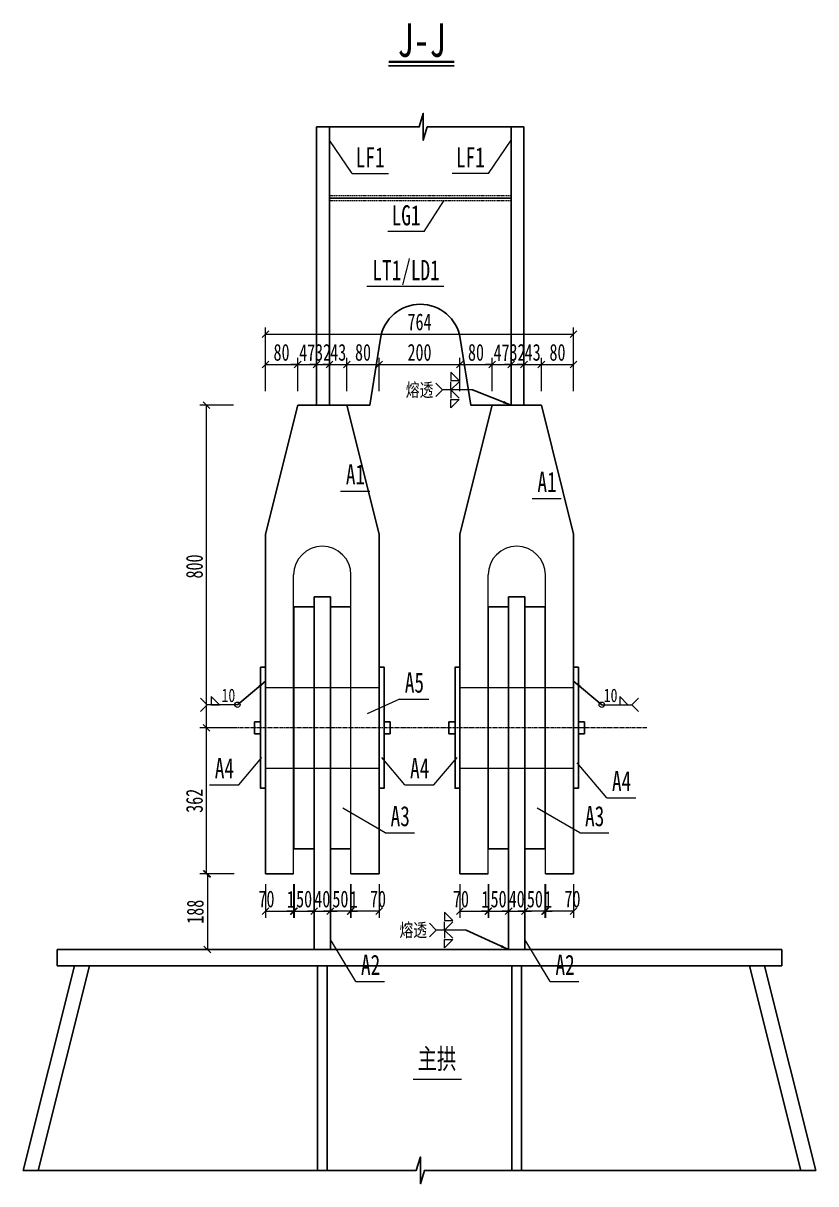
# Model space of a CAD drawing. Header units: millimetres. Extents: x -60009 to 63758, y -2164 to 95433.
# Drawn here: x 34499 to 36464, y 54471 to 57348 of the extents above; entities that cross this region are included whole.
import ezdxf
from ezdxf.enums import TextEntityAlignment as Align

# ---------------------------------------------------------------- set-up
doc = ezdxf.new("R2010")
doc.units = ezdxf.units.MM
doc.linetypes.add('CENTER2', pattern=[28.575, 19.05, -3.175, 3.175, -3.175])
doc.linetypes.add('DASHED', pattern=[0.75, 0.5, -0.25])
doc.layers.get('Defpoints').update_dxf_attribs({"color": 8})
for name, color, linetype, lineweight in [('Dim', 4, 'Continuous', 15), ('中心线', 2, 'CENTER2', 15), ('文字', 7, 'Continuous', 15), ('标注线及字体', 2, 'Continuous', 15), ('细实线', 4, 'Continuous', 15), ('虚线', 7, 'DASHED', 15), ('钢板粗线', 1, 'Continuous', 25)]:
    doc.layers.add(name, color=color, linetype=linetype, lineweight=lineweight)
doc.layers.add('Text', color=4, linetype='Continuous')
doc.styles.add('111', font='仿宋_GB2312.TTF', dxfattribs={"width": 0.7})
doc.styles.add('BM_Dim', font='仿宋_GB2312.TTF', dxfattribs={"width": 0.85})
doc.styles.add('SMEDI', font='仿宋_GB2312.TTF', dxfattribs={"width": 0.75})
doc.styles.get("Standard").update_dxf_attribs({"font": '仿宋_GB2312.TTF'})
doc.dimstyles.new('200', dxfattribs={"dimscale": 0, "dimtxt": 2.5, "dimasz": 1, "dimexe": 1, "dimexo": 1, "dimgap": 0.6, "dimtad": 1, "dimdec": 0, "dimdsep": 46, "dimtxsty": '111', "dimblk": 'OBLIQUE', "dimcen": 0, "dimclrd": 4, "dimclre": 4, "dimclrt": 4, "dimadec": 1, "dimazin": 2, "dimtfac": 1, "dimtdec": 0, "dimtix": 1, "dimtmove": 2, "dimatfit": 3, "dimfxl": 4, "dimfxlon": 1, "dimtolj": 1, "dimlwd": -1, "dimlwe": -1, "dimarcsym": 0})
doc.dimstyles.new('MSteel_1.0_1.0', dxfattribs={"dimtxt": 3, "dimasz": 1.2, "dimexe": 1, "dimexo": 1, "dimgap": 1, "dimtad": 3, "dimtoh": 1, "dimdec": 0, "dimzin": 0, "dimdsep": 46, "dimtxsty": 'Standard', "dimblk": 'ARCHTICK', "dimcen": 0.09, "dimclrd": 3, "dimclre": 3, "dimadec": 0, "dimazin": 0, "dimtfac": 1, "dimtdec": 4, "dimtofl": 0, "dimtmove": 0, "dimatfit": 3, "dimfxl": 1, "dimtolj": 1, "dimtzin": 0, "dimarcsym": 0})

# ---------------------------------------------------------------- blocks, each defined once
blk = doc.blocks.new('_Oblique')
at = {"color": 0, "linetype": 'ByBlock', "lineweight": -2}
blk.add_line((-0.5, -0.5), (0.5, 0.5), dxfattribs=at)
blk = doc.blocks.new('*D347')
at = {"layer": 'Defpoints', "color": 0, "transparency": 16777216}
for p in [(35099.6, 55239.5), (34955.7, 55051.5), (35400.1, 55051.5)]:
    blk.add_point(p, dxfattribs=at)
at = {"layer": '细实线', "color": 4, "transparency": 16777216}
for p, q in [((35022.3, 55239.5), (34939, 55239.5)), ((34955.7, 55239.5), (34955.7, 55051.5)), ((35022.3, 55051.5), (34939, 55051.5))]:
    blk.add_line(p, q, dxfattribs=at)
at = {"layer": '细实线', "color": 4, "transparency": 16777216, "xscale": 16.66666666666666, "yscale": 16.66666666666666, "zscale": 16.66666666666666}
for p, rotation in [((34955.7, 55239.5), 90), ((34955.7, 55051.5), 270)]:
    blk.add_blockref('_Oblique', p, dxfattribs=dict(at, rotation=rotation))
at = {"layer": '细实线', "color": 4, "transparency": 16777216, "insert": (34925.8, 55145.5), "char_height": 41.67, "attachment_point": 5, "rotation": 90, "style": '111'}
blk.add_mtext('\\A1;188', dxfattribs=at)
blk = doc.blocks.new('*D348')
at = {"layer": 'Defpoints', "color": 0, "transparency": 16777216}
for p in [(34953.6, 55601.5), (35099.6, 55601.5), (35099.6, 55239.5)]:
    blk.add_point(p, dxfattribs=at)
at = {"layer": '细实线', "color": 4, "transparency": 16777216}
for p, q in [((35020.3, 55601.5), (34936.9, 55601.5)), ((34953.6, 55239.5), (34953.6, 55601.5)), ((35020.3, 55239.5), (34936.9, 55239.5))]:
    blk.add_line(p, q, dxfattribs=at)
at = {"layer": '细实线', "color": 4, "transparency": 16777216, "xscale": 16.66666666666666, "yscale": 16.66666666666666, "zscale": 16.66666666666666}
for p, rotation in [((34953.6, 55601.5), 90), ((34953.6, 55239.5), 270)]:
    blk.add_blockref('_Oblique', p, dxfattribs=dict(at, rotation=rotation))
at = {"layer": '细实线', "color": 4, "transparency": 16777216, "insert": (34923.8, 55420.5), "char_height": 41.67, "attachment_point": 5, "rotation": 90, "style": '111'}
blk.add_mtext('\\A1;362', dxfattribs=at)
blk = doc.blocks.new('*D349')
at = {"layer": 'Defpoints', "color": 0, "transparency": 16777216}
for p in [(34953.6, 56401.5), (35099.6, 56401.5), (35099.6, 55601.5)]:
    blk.add_point(p, dxfattribs=at)
at = {"layer": '细实线', "color": 4, "transparency": 16777216}
for p, q in [((35020.3, 56401.5), (34936.9, 56401.5)), ((34953.6, 55601.5), (34953.6, 56401.5)), ((35020.3, 55601.5), (34936.9, 55601.5))]:
    blk.add_line(p, q, dxfattribs=at)
at = {"layer": '细实线', "color": 4, "transparency": 16777216, "xscale": 16.66666666666666, "yscale": 16.66666666666666, "zscale": 16.66666666666666}
for p, rotation in [((34953.6, 56401.5), 90), ((34953.6, 55601.5), 270)]:
    blk.add_blockref('_Oblique', p, dxfattribs=dict(at, rotation=rotation))
at = {"layer": '细实线', "color": 4, "transparency": 16777216, "insert": (34923.8, 56001.5), "char_height": 41.67, "attachment_point": 5, "rotation": 90, "style": '111'}
blk.add_mtext('\\A1;800', dxfattribs=at)
blk = doc.blocks.new('*D350')
at = {"layer": 'Defpoints', "color": 0, "transparency": 16777216}
for p in [(35099.6, 55239.5), (35169.6, 55239.5), (35169.6, 55147)]:
    blk.add_point(p, dxfattribs=at)
at = {"layer": '细实线', "color": 4, "transparency": 16777216}
for p, q in [((35099.6, 55213.7), (35099.6, 55130.3)), ((35169.6, 55213.7), (35169.6, 55130.3)), ((35099.6, 55147), (35169.6, 55147))]:
    blk.add_line(p, q, dxfattribs=at)
at = {"layer": '细实线', "color": 4, "transparency": 16777216, "xscale": 16.66666666666666, "yscale": 16.66666666666666, "zscale": 16.66666666666666, "rotation": 180}
blk.add_blockref('_Oblique', (35099.6, 55147), dxfattribs=at)
at = {"layer": '细实线', "color": 4, "transparency": 16777216, "xscale": 16.66666666666666, "yscale": 16.66666666666666, "zscale": 16.66666666666666}
blk.add_blockref('_Oblique', (35169.6, 55147), dxfattribs=at)
at = {"layer": '细实线', "color": 4, "transparency": 16777216, "insert": (35102.3, 55176.8), "char_height": 41.67, "attachment_point": 5, "style": '111'}
blk.add_mtext('\\A1;70', dxfattribs=at)
blk = doc.blocks.new('*D351')
at = {"layer": 'Defpoints', "color": 0, "transparency": 16777216}
for p in [(35169.6, 55239.5), (35170.6, 55239.5), (35170.6, 55147)]:
    blk.add_point(p, dxfattribs=at)
at = {"layer": '细实线', "color": 4, "transparency": 16777216}
for p, q in [((35169.6, 55213.7), (35169.6, 55130.3)), ((35170.6, 55213.7), (35170.6, 55130.3)), ((35169.6, 55147), (35152.9, 55147)), ((35169.6, 55147), (35170.6, 55147)), ((35170.6, 55147), (35187.3, 55147))]:
    blk.add_line(p, q, dxfattribs=at)
at = {"layer": '细实线', "color": 4, "transparency": 16777216, "xscale": 16.66666666666666, "yscale": 16.66666666666666, "zscale": 16.66666666666666}
blk.add_blockref('_Oblique', (35169.6, 55147), dxfattribs=at)
at = {"layer": '细实线', "color": 4, "transparency": 16777216, "xscale": 16.66666666666666, "yscale": 16.66666666666666, "zscale": 16.66666666666666, "rotation": 180}
blk.add_blockref('_Oblique', (35170.6, 55147), dxfattribs=at)
at = {"layer": '细实线', "color": 4, "transparency": 16777216, "insert": (35162.8, 55176.4), "char_height": 41.67, "attachment_point": 5, "style": '111'}
blk.add_mtext('\\A1;1', dxfattribs=at)
blk = doc.blocks.new('*D352')
at = {"layer": 'Defpoints', "color": 0, "transparency": 16777216}
for p in [(35220.6, 55301.5), (35170.6, 55239.5), (35220.6, 55147)]:
    blk.add_point(p, dxfattribs=at)
at = {"layer": '细实线', "color": 4, "transparency": 16777216}
for p, q in [((35170.6, 55213.7), (35170.6, 55130.3)), ((35220.6, 55213.7), (35220.6, 55130.3)), ((35170.6, 55147), (35153.9, 55147)), ((35170.6, 55147), (35220.6, 55147)), ((35220.6, 55147), (35237.3, 55147))]:
    blk.add_line(p, q, dxfattribs=at)
at = {"layer": '细实线', "color": 4, "transparency": 16777216, "xscale": 16.66666666666666, "yscale": 16.66666666666666, "zscale": 16.66666666666666}
blk.add_blockref('_Oblique', (35170.6, 55147), dxfattribs=at)
at = {"layer": '细实线', "color": 4, "transparency": 16777216, "xscale": 16.66666666666666, "yscale": 16.66666666666666, "zscale": 16.66666666666666, "rotation": 180}
blk.add_blockref('_Oblique', (35220.6, 55147), dxfattribs=at)
at = {"layer": '细实线', "color": 4, "transparency": 16777216, "insert": (35195.6, 55176.8), "char_height": 41.67, "attachment_point": 5, "style": '111'}
blk.add_mtext('\\A1;50', dxfattribs=at)
blk = doc.blocks.new('*D353')
at = {"layer": 'Defpoints', "color": 0, "transparency": 16777216}
for p in [(35260.6, 55301.5), (35220.6, 55239.5), (35260.6, 55147)]:
    blk.add_point(p, dxfattribs=at)
at = {"layer": '细实线', "color": 4, "transparency": 16777216}
for p, q in [((35220.6, 55213.7), (35220.6, 55130.3)), ((35260.6, 55213.7), (35260.6, 55130.3)), ((35220.6, 55147), (35203.9, 55147)), ((35220.6, 55147), (35260.6, 55147)), ((35260.6, 55147), (35277.3, 55147))]:
    blk.add_line(p, q, dxfattribs=at)
at = {"layer": '细实线', "color": 4, "transparency": 16777216, "xscale": 16.66666666666666, "yscale": 16.66666666666666, "zscale": 16.66666666666666}
blk.add_blockref('_Oblique', (35220.6, 55147), dxfattribs=at)
at = {"layer": '细实线', "color": 4, "transparency": 16777216, "xscale": 16.66666666666666, "yscale": 16.66666666666666, "zscale": 16.66666666666666, "rotation": 180}
blk.add_blockref('_Oblique', (35260.6, 55147), dxfattribs=at)
at = {"layer": '细实线', "color": 4, "transparency": 16777216, "insert": (35240.6, 55176.8), "char_height": 41.67, "attachment_point": 5, "style": '111'}
blk.add_mtext('\\A1;40', dxfattribs=at)
blk = doc.blocks.new('*D354')
at = {"layer": 'Defpoints', "color": 0, "transparency": 16777216}
for p in [(35311.6, 55239.5), (35381.6, 55239.5), (35311.6, 55147)]:
    blk.add_point(p, dxfattribs=at)
at = {"layer": '细实线', "color": 4, "transparency": 16777216}
for p, q in [((35311.6, 55213.7), (35311.6, 55130.3)), ((35381.6, 55213.7), (35381.6, 55130.3)), ((35381.6, 55147), (35311.6, 55147))]:
    blk.add_line(p, q, dxfattribs=at)
at = {"layer": '细实线', "color": 4, "transparency": 16777216, "xscale": 16.66666666666666, "yscale": 16.66666666666666, "zscale": 16.66666666666666, "rotation": 180}
blk.add_blockref('_Oblique', (35311.6, 55147), dxfattribs=at)
at = {"layer": '细实线', "color": 4, "transparency": 16777216, "xscale": 16.66666666666666, "yscale": 16.66666666666666, "zscale": 16.66666666666666}
blk.add_blockref('_Oblique', (35381.6, 55147), dxfattribs=at)
at = {"layer": '细实线', "color": 4, "transparency": 16777216, "insert": (35378.8, 55176.8), "char_height": 41.67, "attachment_point": 5, "style": '111'}
blk.add_mtext('\\A1;70', dxfattribs=at)
blk = doc.blocks.new('*D355')
at = {"layer": 'Defpoints', "color": 0, "transparency": 16777216}
for p in [(35310.6, 55239.5), (35311.6, 55239.5), (35310.6, 55147)]:
    blk.add_point(p, dxfattribs=at)
at = {"layer": '细实线', "color": 4, "transparency": 16777216}
for p, q in [((35310.6, 55213.7), (35310.6, 55130.3)), ((35311.6, 55213.7), (35311.6, 55130.3)), ((35310.6, 55147), (35293.9, 55147)), ((35311.6, 55147), (35310.6, 55147)), ((35311.6, 55147), (35328.3, 55147))]:
    blk.add_line(p, q, dxfattribs=at)
at = {"layer": '细实线', "color": 4, "transparency": 16777216, "xscale": 16.66666666666666, "yscale": 16.66666666666666, "zscale": 16.66666666666666}
blk.add_blockref('_Oblique', (35310.6, 55147), dxfattribs=at)
at = {"layer": '细实线', "color": 4, "transparency": 16777216, "xscale": 16.66666666666666, "yscale": 16.66666666666666, "zscale": 16.66666666666666, "rotation": 180}
blk.add_blockref('_Oblique', (35311.6, 55147), dxfattribs=at)
at = {"layer": '细实线', "color": 4, "transparency": 16777216, "insert": (35318.4, 55176.4), "char_height": 41.67, "attachment_point": 5, "style": '111'}
blk.add_mtext('\\A1;1', dxfattribs=at)
blk = doc.blocks.new('*D356')
at = {"layer": 'Defpoints', "color": 0, "transparency": 16777216}
for p in [(35260.6, 55239.5), (35310.6, 55239.5), (35260.6, 55147)]:
    blk.add_point(p, dxfattribs=at)
at = {"layer": '细实线', "color": 4, "transparency": 16777216}
for p, q in [((35260.6, 55213.7), (35260.6, 55130.3)), ((35310.6, 55213.7), (35310.6, 55130.3)), ((35260.6, 55147), (35243.9, 55147)), ((35310.6, 55147), (35260.6, 55147)), ((35310.6, 55147), (35327.3, 55147))]:
    blk.add_line(p, q, dxfattribs=at)
at = {"layer": '细实线', "color": 4, "transparency": 16777216, "xscale": 16.66666666666666, "yscale": 16.66666666666666, "zscale": 16.66666666666666}
blk.add_blockref('_Oblique', (35260.6, 55147), dxfattribs=at)
at = {"layer": '细实线', "color": 4, "transparency": 16777216, "xscale": 16.66666666666666, "yscale": 16.66666666666666, "zscale": 16.66666666666666, "rotation": 180}
blk.add_blockref('_Oblique', (35310.6, 55147), dxfattribs=at)
at = {"layer": '细实线', "color": 4, "transparency": 16777216, "insert": (35285.6, 55176.8), "char_height": 41.67, "attachment_point": 5, "style": '111'}
blk.add_mtext('\\A1;50', dxfattribs=at)
blk = doc.blocks.new('*D357')
at = {"layer": 'Defpoints', "color": 0, "transparency": 16777216}
for p in [(35581.6, 55239.5), (35651.6, 55239.5), (35651.6, 55147)]:
    blk.add_point(p, dxfattribs=at)
at = {"layer": '细实线', "color": 4, "transparency": 16777216}
for p, q in [((35581.6, 55213.7), (35581.6, 55130.3)), ((35651.6, 55213.7), (35651.6, 55130.3)), ((35581.6, 55147), (35651.6, 55147))]:
    blk.add_line(p, q, dxfattribs=at)
at = {"layer": '细实线', "color": 4, "transparency": 16777216, "xscale": 16.66666666666666, "yscale": 16.66666666666666, "zscale": 16.66666666666666, "rotation": 180}
blk.add_blockref('_Oblique', (35581.6, 55147), dxfattribs=at)
at = {"layer": '细实线', "color": 4, "transparency": 16777216, "xscale": 16.66666666666666, "yscale": 16.66666666666666, "zscale": 16.66666666666666}
blk.add_blockref('_Oblique', (35651.6, 55147), dxfattribs=at)
at = {"layer": '细实线', "color": 4, "transparency": 16777216, "insert": (35584.3, 55176.8), "char_height": 41.67, "attachment_point": 5, "style": '111'}
blk.add_mtext('\\A1;70', dxfattribs=at)
blk = doc.blocks.new('*D358')
at = {"layer": 'Defpoints', "color": 0, "transparency": 16777216}
for p in [(35651.6, 55239.5), (35652.6, 55239.5), (35652.6, 55147)]:
    blk.add_point(p, dxfattribs=at)
at = {"layer": '细实线', "color": 4, "transparency": 16777216}
for p, q in [((35651.6, 55213.7), (35651.6, 55130.3)), ((35652.6, 55213.7), (35652.6, 55130.3)), ((35651.6, 55147), (35634.9, 55147)), ((35651.6, 55147), (35652.6, 55147)), ((35652.6, 55147), (35669.3, 55147))]:
    blk.add_line(p, q, dxfattribs=at)
at = {"layer": '细实线', "color": 4, "transparency": 16777216, "xscale": 16.66666666666666, "yscale": 16.66666666666666, "zscale": 16.66666666666666}
blk.add_blockref('_Oblique', (35651.6, 55147), dxfattribs=at)
at = {"layer": '细实线', "color": 4, "transparency": 16777216, "xscale": 16.66666666666666, "yscale": 16.66666666666666, "zscale": 16.66666666666666, "rotation": 180}
blk.add_blockref('_Oblique', (35652.6, 55147), dxfattribs=at)
at = {"layer": '细实线', "color": 4, "transparency": 16777216, "insert": (35644.8, 55176.4), "char_height": 41.67, "attachment_point": 5, "style": '111'}
blk.add_mtext('\\A1;1', dxfattribs=at)
blk = doc.blocks.new('*D359')
at = {"layer": 'Defpoints', "color": 0, "transparency": 16777216}
for p in [(35652.6, 55239.5), (35702.6, 55239.5), (35702.6, 55147)]:
    blk.add_point(p, dxfattribs=at)
at = {"layer": '细实线', "color": 4, "transparency": 16777216}
for p, q in [((35652.6, 55213.7), (35652.6, 55130.3)), ((35702.6, 55213.7), (35702.6, 55130.3)), ((35652.6, 55147), (35635.9, 55147)), ((35652.6, 55147), (35702.6, 55147)), ((35702.6, 55147), (35719.3, 55147))]:
    blk.add_line(p, q, dxfattribs=at)
at = {"layer": '细实线', "color": 4, "transparency": 16777216, "xscale": 16.66666666666666, "yscale": 16.66666666666666, "zscale": 16.66666666666666}
blk.add_blockref('_Oblique', (35652.6, 55147), dxfattribs=at)
at = {"layer": '细实线', "color": 4, "transparency": 16777216, "xscale": 16.66666666666666, "yscale": 16.66666666666666, "zscale": 16.66666666666666, "rotation": 180}
blk.add_blockref('_Oblique', (35702.6, 55147), dxfattribs=at)
at = {"layer": '细实线', "color": 4, "transparency": 16777216, "insert": (35677.6, 55176.8), "char_height": 41.67, "attachment_point": 5, "style": '111'}
blk.add_mtext('\\A1;50', dxfattribs=at)
blk = doc.blocks.new('*D360')
at = {"layer": 'Defpoints', "color": 0, "transparency": 16777216}
for p in [(35702.6, 55239.5), (35742.6, 55239.5), (35742.6, 55147)]:
    blk.add_point(p, dxfattribs=at)
at = {"layer": '细实线', "color": 4, "transparency": 16777216}
for p, q in [((35702.6, 55213.7), (35702.6, 55130.3)), ((35742.6, 55213.7), (35742.6, 55130.3)), ((35702.6, 55147), (35685.9, 55147)), ((35702.6, 55147), (35742.6, 55147)), ((35742.6, 55147), (35759.3, 55147))]:
    blk.add_line(p, q, dxfattribs=at)
at = {"layer": '细实线', "color": 4, "transparency": 16777216, "xscale": 16.66666666666666, "yscale": 16.66666666666666, "zscale": 16.66666666666666}
blk.add_blockref('_Oblique', (35702.6, 55147), dxfattribs=at)
at = {"layer": '细实线', "color": 4, "transparency": 16777216, "xscale": 16.66666666666666, "yscale": 16.66666666666666, "zscale": 16.66666666666666, "rotation": 180}
blk.add_blockref('_Oblique', (35742.6, 55147), dxfattribs=at)
at = {"layer": '细实线', "color": 4, "transparency": 16777216, "insert": (35722.6, 55176.8), "char_height": 41.67, "attachment_point": 5, "style": '111'}
blk.add_mtext('\\A1;40', dxfattribs=at)
blk = doc.blocks.new('*D361')
at = {"layer": 'Defpoints', "color": 0, "transparency": 16777216}
for p in [(35793.6, 55239.5), (35863.6, 55239.5), (35793.6, 55147)]:
    blk.add_point(p, dxfattribs=at)
at = {"layer": '细实线', "color": 4, "transparency": 16777216}
for p, q in [((35793.6, 55213.7), (35793.6, 55130.3)), ((35863.6, 55213.7), (35863.6, 55130.3)), ((35863.6, 55147), (35793.6, 55147))]:
    blk.add_line(p, q, dxfattribs=at)
at = {"layer": '细实线', "color": 4, "transparency": 16777216, "xscale": 16.66666666666666, "yscale": 16.66666666666666, "zscale": 16.66666666666666, "rotation": 180}
blk.add_blockref('_Oblique', (35793.6, 55147), dxfattribs=at)
at = {"layer": '细实线', "color": 4, "transparency": 16777216, "xscale": 16.66666666666666, "yscale": 16.66666666666666, "zscale": 16.66666666666666}
blk.add_blockref('_Oblique', (35863.6, 55147), dxfattribs=at)
at = {"layer": '细实线', "color": 4, "transparency": 16777216, "insert": (35860.8, 55176.8), "char_height": 41.67, "attachment_point": 5, "style": '111'}
blk.add_mtext('\\A1;70', dxfattribs=at)
blk = doc.blocks.new('*D362')
at = {"layer": 'Defpoints', "color": 0, "transparency": 16777216}
for p in [(35792.6, 55239.5), (35793.6, 55239.5), (35792.6, 55147)]:
    blk.add_point(p, dxfattribs=at)
at = {"layer": '细实线', "color": 4, "transparency": 16777216}
for p, q in [((35792.6, 55213.7), (35792.6, 55130.3)), ((35793.6, 55213.7), (35793.6, 55130.3)), ((35792.6, 55147), (35775.9, 55147)), ((35793.6, 55147), (35792.6, 55147)), ((35793.6, 55147), (35810.3, 55147))]:
    blk.add_line(p, q, dxfattribs=at)
at = {"layer": '细实线', "color": 4, "transparency": 16777216, "xscale": 16.66666666666666, "yscale": 16.66666666666666, "zscale": 16.66666666666666}
blk.add_blockref('_Oblique', (35792.6, 55147), dxfattribs=at)
at = {"layer": '细实线', "color": 4, "transparency": 16777216, "xscale": 16.66666666666666, "yscale": 16.66666666666666, "zscale": 16.66666666666666, "rotation": 180}
blk.add_blockref('_Oblique', (35793.6, 55147), dxfattribs=at)
at = {"layer": '细实线', "color": 4, "transparency": 16777216, "insert": (35800.4, 55176.4), "char_height": 41.67, "attachment_point": 5, "style": '111'}
blk.add_mtext('\\A1;1', dxfattribs=at)
blk = doc.blocks.new('*D363')
at = {"layer": 'Defpoints', "color": 0, "transparency": 16777216}
for p in [(35742.6, 55239.5), (35792.6, 55239.5), (35742.6, 55147)]:
    blk.add_point(p, dxfattribs=at)
at = {"layer": '细实线', "color": 4, "transparency": 16777216}
for p, q in [((35742.6, 55213.7), (35742.6, 55130.3)), ((35792.6, 55213.7), (35792.6, 55130.3)), ((35742.6, 55147), (35725.9, 55147)), ((35792.6, 55147), (35742.6, 55147)), ((35792.6, 55147), (35809.3, 55147))]:
    blk.add_line(p, q, dxfattribs=at)
at = {"layer": '细实线', "color": 4, "transparency": 16777216, "xscale": 16.66666666666666, "yscale": 16.66666666666666, "zscale": 16.66666666666666}
blk.add_blockref('_Oblique', (35742.6, 55147), dxfattribs=at)
at = {"layer": '细实线', "color": 4, "transparency": 16777216, "xscale": 16.66666666666666, "yscale": 16.66666666666666, "zscale": 16.66666666666666, "rotation": 180}
blk.add_blockref('_Oblique', (35792.6, 55147), dxfattribs=at)
at = {"layer": '细实线', "color": 4, "transparency": 16777216, "insert": (35767.6, 55176.8), "char_height": 41.67, "attachment_point": 5, "style": '111'}
blk.add_mtext('\\A1;50', dxfattribs=at)
blk = doc.blocks.new('*D364')
at = {"layer": 'Defpoints', "color": 0, "transparency": 16777216}
for p in [(35226.6, 56502.4), (35179.6, 56401.5), (35226.6, 56401.5)]:
    blk.add_point(p, dxfattribs=at)
at = {"layer": '细实线', "color": 4, "transparency": 16777216}
for p, q in [((35179.6, 56435.8), (35179.6, 56519.1)), ((35226.6, 56435.8), (35226.6, 56519.1)), ((35179.6, 56502.4), (35162.9, 56502.4)), ((35179.6, 56502.4), (35226.6, 56502.4)), ((35226.6, 56502.4), (35243.3, 56502.4))]:
    blk.add_line(p, q, dxfattribs=at)
at = {"layer": '细实线', "color": 4, "transparency": 16777216, "xscale": 16.66666666666666, "yscale": 16.66666666666666, "zscale": 16.66666666666666}
blk.add_blockref('_Oblique', (35179.6, 56502.4), dxfattribs=at)
at = {"layer": '细实线', "color": 4, "transparency": 16777216, "xscale": 16.66666666666666, "yscale": 16.66666666666666, "zscale": 16.66666666666666, "rotation": 180}
blk.add_blockref('_Oblique', (35226.6, 56502.4), dxfattribs=at)
at = {"layer": '细实线', "color": 4, "transparency": 16777216, "insert": (35203.1, 56531.8), "char_height": 41.67, "attachment_point": 5, "style": '111'}
blk.add_mtext('\\A1;47', dxfattribs=at)
blk = doc.blocks.new('*D365')
at = {"layer": 'Defpoints', "color": 0, "transparency": 16777216}
for p in [(35258.6, 56502.4), (35226.6, 56401.5), (35258.6, 56401.5)]:
    blk.add_point(p, dxfattribs=at)
at = {"layer": '细实线', "color": 4, "transparency": 16777216}
for p, q in [((35226.6, 56435.8), (35226.6, 56519.1)), ((35258.6, 56435.8), (35258.6, 56519.1)), ((35226.6, 56502.4), (35209.9, 56502.4)), ((35226.6, 56502.4), (35258.6, 56502.4)), ((35258.6, 56502.4), (35275.3, 56502.4))]:
    blk.add_line(p, q, dxfattribs=at)
at = {"layer": '细实线', "color": 4, "transparency": 16777216, "xscale": 16.66666666666666, "yscale": 16.66666666666666, "zscale": 16.66666666666666}
blk.add_blockref('_Oblique', (35226.6, 56502.4), dxfattribs=at)
at = {"layer": '细实线', "color": 4, "transparency": 16777216, "xscale": 16.66666666666666, "yscale": 16.66666666666666, "zscale": 16.66666666666666, "rotation": 180}
blk.add_blockref('_Oblique', (35258.6, 56502.4), dxfattribs=at)
at = {"layer": '细实线', "color": 4, "transparency": 16777216, "insert": (35242.6, 56532.2), "char_height": 41.67, "attachment_point": 5, "style": '111'}
blk.add_mtext('\\A1;32', dxfattribs=at)
blk = doc.blocks.new('*D366')
at = {"layer": 'Defpoints', "color": 0, "transparency": 16777216}
for p in [(35301.6, 56502.4), (35258.6, 56401.5), (35301.6, 56401.5)]:
    blk.add_point(p, dxfattribs=at)
at = {"layer": '细实线', "color": 4, "transparency": 16777216}
for p, q in [((35258.6, 56435.8), (35258.6, 56519.1)), ((35301.6, 56435.8), (35301.6, 56519.1)), ((35258.6, 56502.4), (35241.9, 56502.4)), ((35258.6, 56502.4), (35301.6, 56502.4)), ((35301.6, 56502.4), (35318.3, 56502.4))]:
    blk.add_line(p, q, dxfattribs=at)
at = {"layer": '细实线', "color": 4, "transparency": 16777216, "xscale": 16.66666666666666, "yscale": 16.66666666666666, "zscale": 16.66666666666666}
blk.add_blockref('_Oblique', (35258.6, 56502.4), dxfattribs=at)
at = {"layer": '细实线', "color": 4, "transparency": 16777216, "xscale": 16.66666666666666, "yscale": 16.66666666666666, "zscale": 16.66666666666666, "rotation": 180}
blk.add_blockref('_Oblique', (35301.6, 56502.4), dxfattribs=at)
at = {"layer": '细实线', "color": 4, "transparency": 16777216, "insert": (35280.1, 56532.2), "char_height": 41.67, "attachment_point": 5, "style": '111'}
blk.add_mtext('\\A1;43', dxfattribs=at)
blk = doc.blocks.new('*D367')
at = {"layer": 'Defpoints', "color": 0, "transparency": 16777216}
for p in [(35708.6, 56502.4), (35661.6, 56401.5), (35708.6, 56401.5)]:
    blk.add_point(p, dxfattribs=at)
at = {"layer": '细实线', "color": 4, "transparency": 16777216}
for p, q in [((35661.6, 56435.8), (35661.6, 56519.1)), ((35708.6, 56435.8), (35708.6, 56519.1)), ((35661.6, 56502.4), (35644.9, 56502.4)), ((35661.6, 56502.4), (35708.6, 56502.4)), ((35708.6, 56502.4), (35725.3, 56502.4))]:
    blk.add_line(p, q, dxfattribs=at)
at = {"layer": '细实线', "color": 4, "transparency": 16777216, "xscale": 16.66666666666666, "yscale": 16.66666666666666, "zscale": 16.66666666666666}
blk.add_blockref('_Oblique', (35661.6, 56502.4), dxfattribs=at)
at = {"layer": '细实线', "color": 4, "transparency": 16777216, "xscale": 16.66666666666666, "yscale": 16.66666666666666, "zscale": 16.66666666666666, "rotation": 180}
blk.add_blockref('_Oblique', (35708.6, 56502.4), dxfattribs=at)
at = {"layer": '细实线', "color": 4, "transparency": 16777216, "insert": (35685.1, 56531.8), "char_height": 41.67, "attachment_point": 5, "style": '111'}
blk.add_mtext('\\A1;47', dxfattribs=at)
blk = doc.blocks.new('*D368')
at = {"layer": 'Defpoints', "color": 0, "transparency": 16777216}
for p in [(35740.6, 56502.4), (35708.6, 56401.5), (35740.6, 56401.5)]:
    blk.add_point(p, dxfattribs=at)
at = {"layer": '细实线', "color": 4, "transparency": 16777216}
for p, q in [((35708.6, 56435.8), (35708.6, 56519.1)), ((35740.6, 56435.8), (35740.6, 56519.1)), ((35708.6, 56502.4), (35691.9, 56502.4)), ((35708.6, 56502.4), (35740.6, 56502.4)), ((35740.6, 56502.4), (35757.3, 56502.4))]:
    blk.add_line(p, q, dxfattribs=at)
at = {"layer": '细实线', "color": 4, "transparency": 16777216, "xscale": 16.66666666666666, "yscale": 16.66666666666666, "zscale": 16.66666666666666}
blk.add_blockref('_Oblique', (35708.6, 56502.4), dxfattribs=at)
at = {"layer": '细实线', "color": 4, "transparency": 16777216, "xscale": 16.66666666666666, "yscale": 16.66666666666666, "zscale": 16.66666666666666, "rotation": 180}
blk.add_blockref('_Oblique', (35740.6, 56502.4), dxfattribs=at)
at = {"layer": '细实线', "color": 4, "transparency": 16777216, "insert": (35724.6, 56532.2), "char_height": 41.67, "attachment_point": 5, "style": '111'}
blk.add_mtext('\\A1;32', dxfattribs=at)
blk = doc.blocks.new('*D369')
at = {"layer": 'Defpoints', "color": 0, "transparency": 16777216}
for p in [(35783.6, 56502.4), (35740.6, 56401.5), (35783.6, 56401.5)]:
    blk.add_point(p, dxfattribs=at)
at = {"layer": '细实线', "color": 4, "transparency": 16777216}
for p, q in [((35740.6, 56435.8), (35740.6, 56519.1)), ((35783.6, 56435.8), (35783.6, 56519.1)), ((35740.6, 56502.4), (35723.9, 56502.4)), ((35740.6, 56502.4), (35783.6, 56502.4)), ((35783.6, 56502.4), (35800.3, 56502.4))]:
    blk.add_line(p, q, dxfattribs=at)
at = {"layer": '细实线', "color": 4, "transparency": 16777216, "xscale": 16.66666666666666, "yscale": 16.66666666666666, "zscale": 16.66666666666666}
blk.add_blockref('_Oblique', (35740.6, 56502.4), dxfattribs=at)
at = {"layer": '细实线', "color": 4, "transparency": 16777216, "xscale": 16.66666666666666, "yscale": 16.66666666666666, "zscale": 16.66666666666666, "rotation": 180}
blk.add_blockref('_Oblique', (35783.6, 56502.4), dxfattribs=at)
at = {"layer": '细实线', "color": 4, "transparency": 16777216, "insert": (35762.1, 56532.2), "char_height": 41.67, "attachment_point": 5, "style": '111'}
blk.add_mtext('\\A1;43', dxfattribs=at)
blk = doc.blocks.new('*D370')
at = {"layer": 'Defpoints', "color": 0, "transparency": 16777216}
for p in [(35581.6, 56502.4), (35381.6, 56401.5), (35581.6, 56401.5)]:
    blk.add_point(p, dxfattribs=at)
at = {"layer": '细实线', "color": 4, "transparency": 16777216}
for p, q in [((35381.6, 56435.8), (35381.6, 56519.1)), ((35581.6, 56435.8), (35581.6, 56519.1)), ((35381.6, 56502.4), (35581.6, 56502.4))]:
    blk.add_line(p, q, dxfattribs=at)
at = {"layer": '细实线', "color": 4, "transparency": 16777216, "xscale": 16.66666666666666, "yscale": 16.66666666666666, "zscale": 16.66666666666666, "rotation": 180}
blk.add_blockref('_Oblique', (35381.6, 56502.4), dxfattribs=at)
at = {"layer": '细实线', "color": 4, "transparency": 16777216, "xscale": 16.66666666666666, "yscale": 16.66666666666666, "zscale": 16.66666666666666}
blk.add_blockref('_Oblique', (35581.6, 56502.4), dxfattribs=at)
at = {"layer": '细实线', "color": 4, "transparency": 16777216, "insert": (35481.6, 56532.2), "char_height": 41.67, "attachment_point": 5, "style": '111'}
blk.add_mtext('\\A1;200', dxfattribs=at)
blk = doc.blocks.new('*D371')
at = {"layer": 'Defpoints', "color": 0, "transparency": 16777216}
for p in [(35863.6, 56577.7), (35099.6, 56401.5), (35863.6, 56401.5)]:
    blk.add_point(p, dxfattribs=at)
at = {"layer": '细实线', "color": 4, "transparency": 16777216}
for p, q in [((35099.6, 56511.1), (35099.6, 56594.4)), ((35099.6, 56577.7), (35863.6, 56577.7)), ((35863.6, 56511.1), (35863.6, 56594.4))]:
    blk.add_line(p, q, dxfattribs=at)
at = {"layer": '细实线', "color": 4, "transparency": 16777216, "xscale": 16.66666666666666, "yscale": 16.66666666666666, "zscale": 16.66666666666666, "rotation": 180}
blk.add_blockref('_Oblique', (35099.6, 56577.7), dxfattribs=at)
at = {"layer": '细实线', "color": 4, "transparency": 16777216, "xscale": 16.66666666666666, "yscale": 16.66666666666666, "zscale": 16.66666666666666}
blk.add_blockref('_Oblique', (35863.6, 56577.7), dxfattribs=at)
at = {"layer": '细实线', "color": 4, "transparency": 16777216, "insert": (35481.6, 56607.6), "char_height": 41.67, "attachment_point": 5, "style": '111'}
blk.add_mtext('\\A1;764', dxfattribs=at)
blk = doc.blocks.new('全融透2')
at = {"layer": 'Dim'}
blk.add_line((0, 0), (-4.48, 0), dxfattribs=at)
for points in [[(-3.23, 2.65), (-3.23, 1.41), (-2, 1.41)], [(-3.23, -2.65), (-3.23, -1.41), (-2, -1.41)]]:
    blk.add_lwpolyline(points, close=True, dxfattribs=at)
for points in [[(-5.48, 1), (-4.48, 0), (-5.48, -1)], [(-2, 1.21), (-3.23, 0), (-3.23, 1.21)], [(-2, -1.21), (-3.23, 0), (-3.23, -1.21)]]:
    blk.add_lwpolyline(points, dxfattribs=at)
at = {"layer": 'Text', "style": 'SMEDI', "width": 0.75}
blk.add_text('熔透', height=2, dxfattribs=at).set_placement((-9.92, 0), align=Align.MIDDLE_LEFT)
blk = doc.blocks.new('_ArchTick')
at = {"color": 0, "linetype": 'ByBlock', "const_width": 0.15}
blk.add_lwpolyline([(-0.5, -0.5), (0.5, 0.5)], dxfattribs=at)
blk = doc.blocks.new('*D552')
at = {"layer": 'Defpoints', "color": 0, "transparency": 16777216}
for p in [(35179.6, 56502.4), (35099.6, 56401.5), (35179.6, 56401.5)]:
    blk.add_point(p, dxfattribs=at)
at = {"layer": '细实线', "color": 4, "transparency": 16777216}
for p, q in [((35099.6, 56435.8), (35099.6, 56519.1)), ((35179.6, 56435.8), (35179.6, 56519.1)), ((35099.6, 56502.4), (35179.6, 56502.4))]:
    blk.add_line(p, q, dxfattribs=at)
at = {"layer": '细实线', "color": 4, "transparency": 16777216, "xscale": 16.66666666666666, "yscale": 16.66666666666666, "zscale": 16.66666666666666, "rotation": 180}
blk.add_blockref('_Oblique', (35099.6, 56502.4), dxfattribs=at)
at = {"layer": '细实线', "color": 4, "transparency": 16777216, "xscale": 16.66666666666666, "yscale": 16.66666666666666, "zscale": 16.66666666666666}
blk.add_blockref('_Oblique', (35179.6, 56502.4), dxfattribs=at)
at = {"layer": '细实线', "color": 4, "transparency": 16777216, "insert": (35139.6, 56532.2), "char_height": 41.67, "attachment_point": 5, "style": '111'}
blk.add_mtext('\\A1;80', dxfattribs=at)
blk = doc.blocks.new('*D553')
at = {"layer": 'Defpoints', "color": 0, "transparency": 16777216}
for p in [(35381.6, 56502.4), (35301.6, 56401.5), (35381.6, 56401.5)]:
    blk.add_point(p, dxfattribs=at)
at = {"layer": '细实线', "color": 4, "transparency": 16777216}
for p, q in [((35301.6, 56435.8), (35301.6, 56519.1)), ((35381.6, 56435.8), (35381.6, 56519.1)), ((35301.6, 56502.4), (35381.6, 56502.4))]:
    blk.add_line(p, q, dxfattribs=at)
at = {"layer": '细实线', "color": 4, "transparency": 16777216, "xscale": 16.66666666666666, "yscale": 16.66666666666666, "zscale": 16.66666666666666, "rotation": 180}
blk.add_blockref('_Oblique', (35301.6, 56502.4), dxfattribs=at)
at = {"layer": '细实线', "color": 4, "transparency": 16777216, "xscale": 16.66666666666666, "yscale": 16.66666666666666, "zscale": 16.66666666666666}
blk.add_blockref('_Oblique', (35381.6, 56502.4), dxfattribs=at)
at = {"layer": '细实线', "color": 4, "transparency": 16777216, "insert": (35341.6, 56532.2), "char_height": 41.67, "attachment_point": 5, "style": '111'}
blk.add_mtext('\\A1;80', dxfattribs=at)
blk = doc.blocks.new('*D554')
at = {"layer": 'Defpoints', "color": 0, "transparency": 16777216}
for p in [(35661.6, 56502.4), (35581.6, 56401.5), (35661.6, 56401.5)]:
    blk.add_point(p, dxfattribs=at)
at = {"layer": '细实线', "color": 4, "transparency": 16777216}
for p, q in [((35581.6, 56435.8), (35581.6, 56519.1)), ((35661.6, 56435.8), (35661.6, 56519.1)), ((35581.6, 56502.4), (35661.6, 56502.4))]:
    blk.add_line(p, q, dxfattribs=at)
at = {"layer": '细实线', "color": 4, "transparency": 16777216, "xscale": 16.66666666666666, "yscale": 16.66666666666666, "zscale": 16.66666666666666, "rotation": 180}
blk.add_blockref('_Oblique', (35581.6, 56502.4), dxfattribs=at)
at = {"layer": '细实线', "color": 4, "transparency": 16777216, "xscale": 16.66666666666666, "yscale": 16.66666666666666, "zscale": 16.66666666666666}
blk.add_blockref('_Oblique', (35661.6, 56502.4), dxfattribs=at)
at = {"layer": '细实线', "color": 4, "transparency": 16777216, "insert": (35621.6, 56532.2), "char_height": 41.67, "attachment_point": 5, "style": '111'}
blk.add_mtext('\\A1;80', dxfattribs=at)
blk = doc.blocks.new('*D555')
at = {"layer": 'Defpoints', "color": 0, "transparency": 16777216}
for p in [(35863.6, 56502.4), (35783.6, 56401.5), (35863.6, 56401.5)]:
    blk.add_point(p, dxfattribs=at)
at = {"layer": '细实线', "color": 4, "transparency": 16777216}
for p, q in [((35783.6, 56435.8), (35783.6, 56519.1)), ((35863.6, 56435.8), (35863.6, 56519.1)), ((35783.6, 56502.4), (35863.6, 56502.4))]:
    blk.add_line(p, q, dxfattribs=at)
at = {"layer": '细实线', "color": 4, "transparency": 16777216, "xscale": 16.66666666666666, "yscale": 16.66666666666666, "zscale": 16.66666666666666, "rotation": 180}
blk.add_blockref('_Oblique', (35783.6, 56502.4), dxfattribs=at)
at = {"layer": '细实线', "color": 4, "transparency": 16777216, "xscale": 16.66666666666666, "yscale": 16.66666666666666, "zscale": 16.66666666666666}
blk.add_blockref('_Oblique', (35863.6, 56502.4), dxfattribs=at)
at = {"layer": '细实线', "color": 4, "transparency": 16777216, "insert": (35823.6, 56532.2), "char_height": 41.67, "attachment_point": 5, "style": '111'}
blk.add_mtext('\\A1;80', dxfattribs=at)

msp = doc.modelspace()

# ---------------------------------------------------------------- linework, layer by layer
at = {"color": 4}
msp.add_line((35404.9, 57242.9), (35567.7, 57242.9), dxfattribs=at)
at = {"color": 6, "const_width": 6}
msp.add_lwpolyline([(35404.9, 57252.9), (35567.7, 57252.9)], dxfattribs=at)
at = {"color": 4}
msp.add_lwpolyline([(35226.6, 57091.5), (35481, 57091.5), (35491, 57124.9), (35491, 57058.2), (35501, 57091.5), (35514.4, 57091.5), (35740.6, 57091.5)], dxfattribs=at)
at = {"layer": 'Defpoints'}
msp.add_line((35708.6, 56914.5), (35258.6, 56914.5), dxfattribs=at)
at = {"layer": 'Dim'}
for p, q in [((35030.2, 55658.7), (34955.6, 55658.7)), ((35933.5, 55658.7), (36008.2, 55658.7))]:
    msp.add_line(p, q, dxfattribs=at)
for points in [[(34938.9, 55675.3), (34955.6, 55658.7), (34938.9, 55642)], [(36024.8, 55675.3), (36008.2, 55658.7), (36024.8, 55642)]]:
    msp.add_lwpolyline(points, dxfattribs=at)
for points in [[(34965.4, 55679.2), (34965.4, 55658.7), (34985.9, 55658.7)], [(35977.8, 55679.2), (35977.8, 55658.7), (35998.4, 55658.7)]]:
    msp.add_lwpolyline(points, close=True, dxfattribs=at)
for centre in [(35030.2, 55658.7), (35933.5, 55658.7)]:
    msp.add_circle(centre, 6.71, dxfattribs=at)
at = {"layer": '中心线', "ltscale": 0.5}
msp.add_line((36044.9, 55601.5), (35003.1, 55601.5), dxfattribs=at)
at = {"layer": '细实线'}
for p, q in [((35314.8, 56975.7), (35258.6, 57058.7)), ((35652.4, 56975.7), (35708.6, 57058.7)), ((35314.8, 56975.7), (35404.6, 56975.7)), ((35652.4, 56975.7), (35562.6, 56975.7)), ((35492.9, 56831.9), (35541.6, 56908.5)), ((35492.9, 56831.9), (35403, 56831.9)), ((35541.9, 56695.9), (35350.8, 56695.9)), ((35286, 56188.3), (35358.3, 56188.3)), ((35760.8, 56169.7), (35833.1, 56169.7)), ((35169.6, 55239.5), (35169.6, 55980.5)), ((35311.6, 55239.5), (35311.6, 55980.5)), ((35651.6, 55239.5), (35651.6, 55980.5)), ((35793.6, 55239.5), (35793.6, 55980.5)), ((35170.6, 55301.5), (35170.6, 55901.5)), ((35310.6, 55901.5), (35310.6, 55301.5)), ((35652.6, 55301.5), (35652.6, 55901.5)), ((35792.6, 55901.5), (35792.6, 55301.5)), ((35432.1, 55672.1), (35352.1, 55636.2)), ((35432.1, 55672.1), (35504.4, 55672.1)), ((35033.4, 55459.9), (35090.6, 55527.6)), ((35445.1, 55459.9), (35388, 55527.6)), ((35517.4, 55459.9), (35574.6, 55527.6)), ((35945.6, 55428), (35872.3, 55514.8)), ((34961.1, 55459.9), (35033.4, 55459.9)), ((35445.1, 55459.9), (35517.4, 55459.9)), ((35945.6, 55428), (36017.9, 55428)), ((35396.9, 55341), (35291.5, 55402.6)), ((35878.9, 55341), (35773.5, 55402.6)), ((35396.9, 55341), (35469.2, 55341)), ((35878.9, 55341), (35951.2, 55341)), ((35323.5, 54972.3), (35260.6, 55076.4)), ((35805.5, 54972.3), (35742.6, 55076.4)), ((35323.5, 54972.3), (35394.9, 54972.3)), ((35805.5, 54972.3), (35876.9, 54972.3)), ((35466, 54730), (35585.4, 54730))]:
    msp.add_line(p, q, dxfattribs=at)
for centre in [(35240.6, 55980.5), (35722.6, 55980.5)]:
    msp.add_arc(centre, 71, 0, 180, dxfattribs=at)
at = {"layer": '虚线', "ltscale": 6}
for p, q in [((35708.6, 56920.5), (35258.6, 56920.5)), ((35708.6, 56908.5), (35258.6, 56908.5))]:
    msp.add_line(p, q, dxfattribs=at)
at = {"layer": '虚线', "ltscale": 2}
for p, q in [((35100.6, 55701.5), (35380.6, 55701.5)), ((35582.6, 55701.5), (35862.6, 55701.5)), ((35100.6, 55501.5), (35380.6, 55501.5)), ((35582.6, 55501.5), (35862.6, 55501.5))]:
    msp.add_line(p, q, dxfattribs=at)
at = {"layer": '钢板粗线'}
for p, q in [((35226.6, 56401.5), (35226.6, 57091.5)), ((35258.6, 56401.5), (35258.6, 57091.5)), ((35708.6, 56401.5), (35708.6, 57091.5)), ((35740.6, 56401.5), (35740.6, 57091.5)), ((35179.6, 56401.5), (35099.6, 56081.5)), ((35301.6, 56401.5), (35179.6, 56401.5)), ((35301.6, 56401.5), (35381.6, 56081.5)), ((35661.6, 56401.5), (35581.6, 56081.5)), ((35783.6, 56401.5), (35661.6, 56401.5)), ((35783.6, 56401.5), (35863.6, 56081.5)), ((35099.6, 55239.5), (35099.6, 56081.5)), ((35381.6, 55239.5), (35381.6, 56081.5)), ((35581.6, 55239.5), (35581.6, 56081.5)), ((35863.6, 55239.5), (35863.6, 56081.5)), ((35220.6, 55051.5), (35220.6, 55926.5)), ((35220.6, 55926.5), (35260.6, 55926.5)), ((35260.6, 55926.5), (35260.6, 55051.5)), ((35702.6, 55051.5), (35702.6, 55926.5)), ((35702.6, 55926.5), (35742.6, 55926.5)), ((35742.6, 55926.5), (35742.6, 55051.5)), ((35170.6, 55901.5), (35220.6, 55901.5)), ((35260.6, 55901.5), (35310.6, 55901.5)), ((35652.6, 55901.5), (35702.6, 55901.5)), ((35742.6, 55901.5), (35792.6, 55901.5)), ((35087.6, 55616.5), (35072.6, 55616.5)), ((35072.6, 55616.5), (35072.6, 55586.5)), ((35393.6, 55616.5), (35408.6, 55616.5)), ((35408.6, 55616.5), (35408.6, 55586.5)), ((35569.6, 55616.5), (35554.6, 55616.5)), ((35554.6, 55616.5), (35554.6, 55586.5)), ((35875.6, 55616.5), (35890.6, 55616.5)), ((35890.6, 55616.5), (35890.6, 55586.5)), ((35072.6, 55586.5), (35087.6, 55586.5)), ((35408.6, 55586.5), (35393.6, 55586.5)), ((35554.6, 55586.5), (35569.6, 55586.5)), ((35890.6, 55586.5), (35875.6, 55586.5)), ((35170.6, 55301.5), (35220.6, 55301.5)), ((35260.6, 55301.5), (35310.6, 55301.5)), ((35652.6, 55301.5), (35702.6, 55301.5)), ((35742.6, 55301.5), (35792.6, 55301.5)), ((35169.6, 55239.5), (35099.6, 55239.5)), ((35311.6, 55239.5), (35381.6, 55239.5)), ((35651.6, 55239.5), (35581.6, 55239.5)), ((35793.6, 55239.5), (35863.6, 55239.5))]:
    msp.add_line(p, q, dxfattribs=at)
at = {"layer": '钢板粗线', "color": 8, "ltscale": 0.15}
for p, q in [((34583.2, 55051.5), (36380, 55051.5)), ((34583.2, 55051.5), (34583.2, 55011.5)), ((36380, 55051.5), (36380, 55011.5)), ((34626.1, 55011.5), (34499.3, 54504.2)), ((34663.2, 55011.5), (34536.4, 54504.2)), ((34583.2, 55011.5), (36380, 55011.5)), ((36300, 55011.5), (36426.8, 54504.2)), ((36337.1, 55011.5), (36463.9, 54504.2))]:
    msp.add_line(p, q, dxfattribs=at)
at = {"layer": '钢板粗线'}
msp.add_lwpolyline([(35708.6, 56401.5), (35608.6, 56401.5), (35582.4, 56567.1, 0.854102), (35384.8, 56567.1), (35358.6, 56401.5), (35258.6, 56401.5)], format="xyb", dxfattribs=at)
for points in [[(35099.6, 55451.5), (35087.6, 55451.5), (35087.6, 55751.5), (35099.6, 55751.5)], [(35381.6, 55451.5), (35393.6, 55451.5), (35393.6, 55751.5), (35381.6, 55751.5)], [(35581.6, 55451.5), (35569.6, 55451.5), (35569.6, 55751.5), (35581.6, 55751.5)], [(35863.6, 55451.5), (35875.6, 55451.5), (35875.6, 55751.5), (35863.6, 55751.5)]]:
    msp.add_lwpolyline(points, dxfattribs=at)
at = {"layer": '钢板粗线', "color": 8, "ltscale": 0.15}
for points in [[(35228.6, 55011.5), (35252.6, 55011.5), (35252.6, 54504.2), (35228.6, 54504.2)], [(35710.6, 55011.5), (35734.6, 55011.5), (35734.6, 54504.2), (35710.6, 54504.2)]]:
    msp.add_lwpolyline(points, close=True, dxfattribs=at)
msp.add_lwpolyline([(34499.3, 54504.2), (35473.7, 54504.2), (35483.7, 54537.6), (35483.7, 54470.9), (35493.7, 54504.2), (35507.1, 54504.2), (36463.9, 54504.2)], dxfattribs=at)

# ---------------------------------------------------------------- block references
at = {"layer": '细实线', "xscale": 16.66666666666666, "yscale": 16.66666666666666, "zscale": 16.66666666666666}
for p in [(35613, 56439.3), (35597.5, 55100.1)]:
    msp.add_blockref('全融透2', p, dxfattribs=at)

# ---------------------------------------------------------------- texts
at = {"layer": 'Text', "style": 'SMEDI', "width": 0.75}
for p in [(34990.9, 55682), (35938.3, 55682)]:
    msp.add_text('10', height=33.33, dxfattribs=at).set_placement(p, align=Align.MIDDLE_LEFT)
at = {"layer": '文字', "style": 'BM_Dim', "width": 0.7}
for s, p in [('LF1', (35359.4, 56976.1)), ('LF1', (35607.8, 56976.1)), ('LG1', (35448.3, 56832.3)), ('LT1/LD1', (35448.3, 56696.3)), ('A1', (35322.9, 56189.9)), ('A1', (35797.7, 56171.2)), ('A5', (35469, 55673.7)), ('A4', (34998, 55461.5)), ('A4', (35482, 55461.5)), ('A4', (35982.5, 55429.5)), ('A3', (35433.8, 55342.5)), ('A3', (35915.8, 55342.5)), ('A2', (35360.4, 54973.9)), ('A2', (35842.4, 54973.9)), ('主拱', (35525, 54740.9))]:
    msp.add_text(s, height=50, dxfattribs=at).set_placement(p, align=Align.BOTTOM_CENTER)
at = {"layer": '标注线及字体', "color": 0, "style": '111', "width": 0.7}
msp.add_text('J-J', height=83.33, dxfattribs=at).set_placement((35486.6, 57306.1), align=Align.MIDDLE)

# ---------------------------------------------------------------- dimensions: what is measured, and where the dimension line sits
at = {"layer": '细实线'}
for base, p1, p2, picture, middle in [((35863.6, 56577.7), (35099.6, 56401.5), (35863.6, 56401.5), '*D371', (35481.6, 56607.6)), ((35179.6, 56502.4), (35099.6, 56401.5), (35179.6, 56401.5), '*D552', (35139.6, 56532.2)), ((35226.6, 56502.4), (35179.6, 56401.5), (35226.6, 56401.5), '*D364', (35203.1, 56531.8)), ((35258.6, 56502.4), (35226.6, 56401.5), (35258.6, 56401.5), '*D365', (35242.6, 56532.2)), ((35301.6, 56502.4), (35258.6, 56401.5), (35301.6, 56401.5), '*D366', (35280.1, 56532.2)), ((35381.6, 56502.4), (35301.6, 56401.5), (35381.6, 56401.5), '*D553', (35341.6, 56532.2)), ((35581.6, 56502.4), (35381.6, 56401.5), (35581.6, 56401.5), '*D370', (35481.6, 56532.2)), ((35661.6, 56502.4), (35581.6, 56401.5), (35661.6, 56401.5), '*D554', (35621.6, 56532.2)), ((35708.6, 56502.4), (35661.6, 56401.5), (35708.6, 56401.5), '*D367', (35685.1, 56531.8)), ((35740.6, 56502.4), (35708.6, 56401.5), (35740.6, 56401.5), '*D368', (35724.6, 56532.2)), ((35783.6, 56502.4), (35740.6, 56401.5), (35783.6, 56401.5), '*D369', (35762.1, 56532.2)), ((35863.6, 56502.4), (35783.6, 56401.5), (35863.6, 56401.5), '*D555', (35823.6, 56532.2)), ((35220.6, 55147), (35170.6, 55239.5), (35220.6, 55301.5), '*D352', (35195.6, 55176.8)), ((35260.6, 55147), (35220.6, 55239.5), (35260.6, 55301.5), '*D353', (35240.6, 55176.8)), ((35702.6, 55147), (35652.6, 55239.5), (35702.6, 55239.5), '*D359', (35677.6, 55176.8)), ((35742.6, 55147), (35702.6, 55239.5), (35742.6, 55239.5), '*D360', (35722.6, 55176.8))]:
    dim = msp.add_linear_dim(base=base, p1=p1, p2=p2, dimstyle='200', override={"dimscale": 16.666667, "dimblk": 'Oblique'}, dxfattribs=at)
    dim.commit()
    dim.dimension.update_dxf_attribs({"geometry": picture, "text_midpoint": middle})
for base, p1, p2, angle, picture, middle in [((34953.6, 56401.5), (35099.6, 55601.5), (35099.6, 56401.5), 90, '*D349', (34923.8, 56001.5)), ((34953.6, 55601.5), (35099.6, 55239.5), (35099.6, 55601.5), 90, '*D348', (34923.8, 55420.5)), ((34955.7, 55051.5), (35099.6, 55239.5), (35400.1, 55051.5), 90, '*D347', (34925.8, 55145.5)), ((35260.6, 55147), (35310.6, 55239.5), (35260.6, 55239.5), 180, '*D356', (35285.6, 55176.8)), ((35742.6, 55147), (35792.6, 55239.5), (35742.6, 55239.5), 180, '*D363', (35767.6, 55176.8))]:
    dim = msp.add_linear_dim(base=base, p1=p1, p2=p2, angle=angle, dimstyle='200', override={"dimscale": 16.666667, "dimblk": 'Oblique'}, dxfattribs=at)
    dim.commit()
    dim.dimension.update_dxf_attribs({"geometry": picture, "text_midpoint": middle})
for base, p1, p2, picture, middle in [((35169.6, 55147), (35099.6, 55239.5), (35169.6, 55239.5), '*D350', (35102.3, 55176.8)), ((35170.6, 55147), (35169.6, 55239.5), (35170.6, 55239.5), '*D351', (35162.8, 55176.4)), ((35651.6, 55147), (35581.6, 55239.5), (35651.6, 55239.5), '*D357', (35584.3, 55176.8)), ((35652.6, 55147), (35651.6, 55239.5), (35652.6, 55239.5), '*D358', (35644.8, 55176.4))]:
    dim = msp.add_linear_dim(base=base, p1=p1, p2=p2, dimstyle='200', override={"dimscale": 16.666667, "dimblk": 'Oblique'}, dxfattribs=at)
    dim.commit()
    dim.dimension.update_dxf_attribs({"geometry": picture, "text_midpoint": middle, "dimtype": 160})
for base, p1, p2, picture, middle in [((35310.6, 55147), (35311.6, 55239.5), (35310.6, 55239.5), '*D355', (35318.4, 55176.4)), ((35311.6, 55147), (35381.6, 55239.5), (35311.6, 55239.5), '*D354', (35378.8, 55176.8)), ((35792.6, 55147), (35793.6, 55239.5), (35792.6, 55239.5), '*D362', (35800.4, 55176.4)), ((35793.6, 55147), (35863.6, 55239.5), (35793.6, 55239.5), '*D361', (35860.8, 55176.8))]:
    dim = msp.add_linear_dim(base=base, p1=p1, p2=p2, angle=180, dimstyle='200', override={"dimscale": 16.666667, "dimblk": 'Oblique'}, dxfattribs=at)
    dim.commit()
    dim.dimension.update_dxf_attribs({"geometry": picture, "text_midpoint": middle, "dimtype": 160})

# ---------------------------------------------------------------- leaders
at = {"layer": 'Dim'}
for points in [[(35708.6, 56401.5), (35613, 56439.3)], [(35100.2, 55716.9), (35030.2, 55658.7)], [(35863.6, 55716.9), (35933.5, 55658.7)], [(35702.6, 55051.5), (35597.5, 55100.1)]]:
    msp.add_leader(points, dimstyle='MSteel_1.0_1.0', override={"dimscale": 16.666667, "dimclrd": 256}, dxfattribs=at)

doc.saveas('drawing.dxf')
